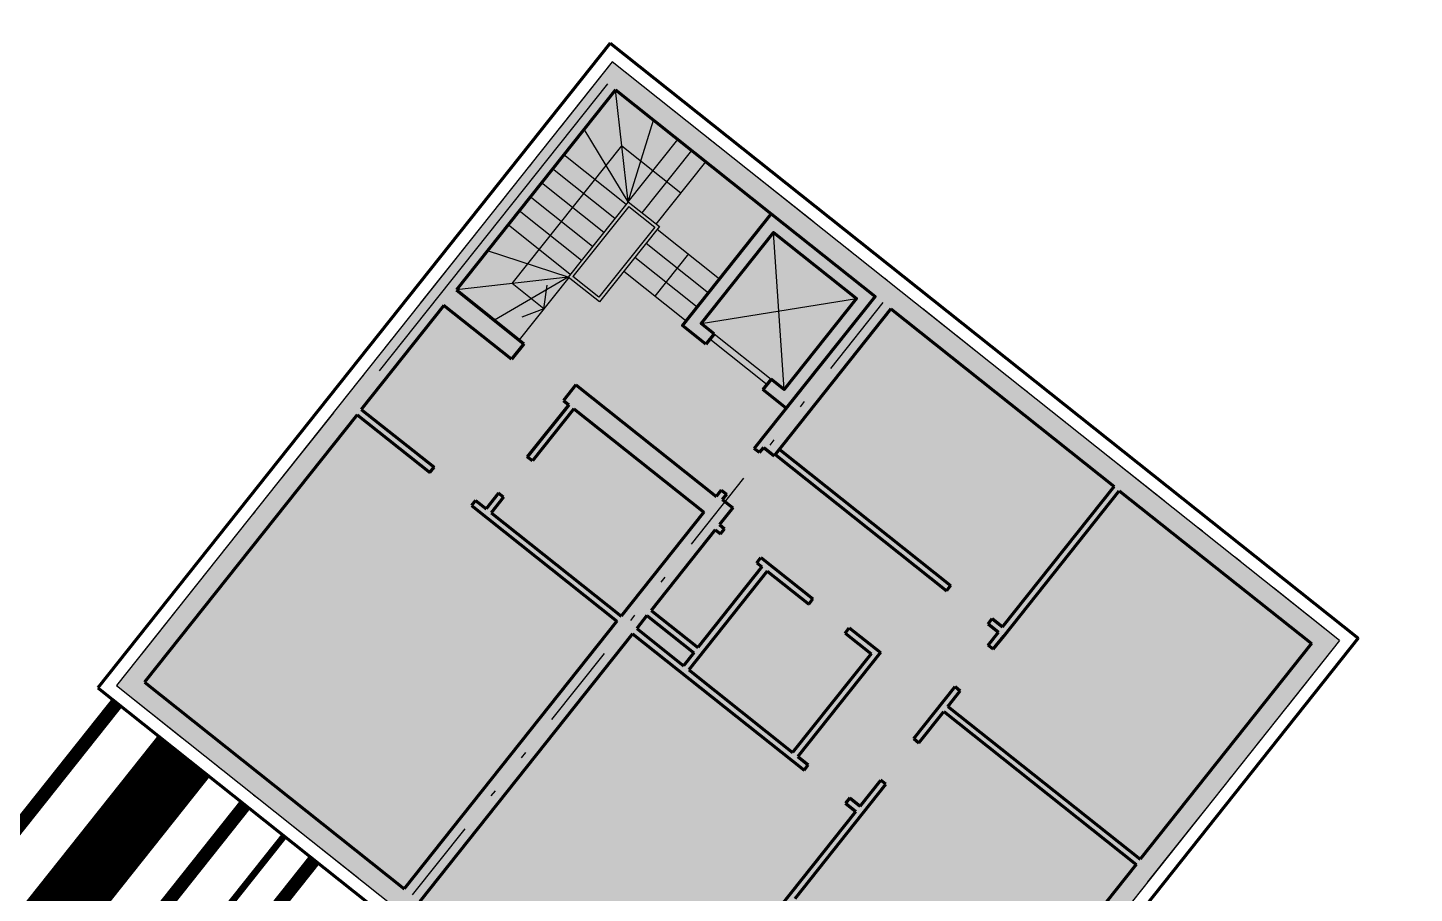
# Model space of a CAD drawing. Header units: metres. Extents: x -664657 to -643449, y -1076720 to -1062383.
# Drawn here: x -657606.62 to -657585.73, y -1068260.28 to -1068247.24 of the extents above; entities that cross this region are included whole.
import ezdxf

# ---------------------------------------------------------------- set-up
doc = ezdxf.new("R2010")
doc.units = ezdxf.units.M
doc.header["$LTSCALE"] = 0.1
doc.linetypes.add('DIVIDE', pattern=[31.75, 12.7, -6.35, 0, -6.35, 0, -6.35])
doc.layers.add('AA_THER_silná', color=1, linetype='Continuous', lineweight=70)
for name, color, linetype in [('AA_THER_slabá', 4, 'Continuous'), ('AA_THER_srafy', 52, 'Continuous'), ('AA_THER_ZELEŇ', 53, 'Continuous'), ('AA_THER_čerchovaná', 84, 'DIVIDE')]:
    doc.layers.add(name, color=color, linetype=linetype)

msp = doc.modelspace()

# ---------------------------------------------------------------- hatches: boundary and pattern name
at = {"layer": 'AA_THER_srafy'}
h = msp.add_hatch(color=31, dxfattribs=at)
h.dxf.hatch_style = 1
h.paths.add_polyline_path([(-657572.565, -1068232.062), (-657597.613, -1068212.147), (-657603.837, -1068219.975), (-657578.789, -1068239.89)])
h.paths.add_polyline_path([(-657597.613, -1068212.147), (-657572.565, -1068232.062), (-657571.321, -1068230.497), (-657602.631, -1068205.603), (-657610.099, -1068214.996), (-657603.837, -1068219.975)])
h.paths.add_polyline_path([(-657615.039, -1068234.064), (-657621.301, -1068229.085), (-657628.769, -1068238.478), (-657622.507, -1068243.457)])
h.paths.add_polyline_path([(-657607.211, -1068240.288), (-657615.039, -1068234.064), (-657622.507, -1068243.457), (-657614.679, -1068249.681)])
h.paths.add_polyline_path([(-657586.86, -1068256.468), (-657597.818, -1068247.756), (-657605.287, -1068257.149), (-657594.328, -1068265.861)], flags=16)
h.paths.add_polyline_path([(-657633.709, -1068257.547), (-657639.971, -1068252.568), (-657647.439, -1068261.961), (-657641.177, -1068266.939)])
h.paths.add_polyline_path([(-657605.53, -1068279.951), (-657633.709, -1068257.547), (-657641.177, -1068266.939), (-657612.998, -1068289.344)])
h.paths.add_polyline_path([(-657652.623, -1068281.335), (-657659.886, -1068277.616), (-657667.504, -1068287.197), (-657637.241, -1068302.695), (-657634.702, -1068299.501), (-657657.701, -1068287.723)])
h.paths.add_polyline_path([(-657629.624, -1068293.114), (-657652.623, -1068281.335), (-657657.701, -1068287.723), (-657634.702, -1068299.501)])
h.paths.add_polyline_path([(-657547.838, -1068249.167), (-657557.231, -1068241.699), (-657558.476, -1068243.264), (-657550.649, -1068249.488), (-657603.228, -1068315.619), (-657612.307, -1068310.97), (-657614.846, -1068314.164), (-657603.952, -1068319.743)])
h.paths.add_polyline_path([(-657550.649, -1068249.488), (-657558.476, -1068243.264), (-657612.307, -1068310.97), (-657603.228, -1068315.619)], flags=17)

# ---------------------------------------------------------------- linework, layer by layer
at = {"layer": 'AA_THER_silná'}
for p, q in [((-657597.85, -1068247.475), (-657605.568, -1068257.181)), ((-657597.85, -1068247.475), (-657586.579, -1068256.436)), ((-657597.77, -1068248.177), (-657600.166, -1068251.191)), ((-657597.77, -1068248.177), (-657595.422, -1068250.044)), ((-657595.422, -1068250.044), (-657596.76, -1068251.727)), ((-657600.166, -1068251.191), (-657599.149, -1068252)), ((-657593.857, -1068251.289), (-657595.677, -1068253.578)), ((-657600.353, -1068251.426), (-657601.598, -1068252.991)), ((-657599.335, -1068252.235), (-657600.353, -1068251.426)), ((-657593.622, -1068251.476), (-657595.38, -1068253.687)), ((-657593.622, -1068251.476), (-657590.256, -1068254.152)), ((-657599.149, -1068252), (-657599.335, -1068252.235)), ((-657596.283, -1068251.851), (-657596.408, -1068252.007)), ((-657598.366, -1068252.622), (-657598.553, -1068252.857)), ((-657598.366, -1068252.622), (-657596.253, -1068254.302)), ((-657595.422, -1068252.535), (-657595.547, -1068252.692)), ((-657598.553, -1068252.857), (-657598.474, -1068252.919)), ((-657601.66, -1068253.069), (-657604.865, -1068257.1)), ((-657601.66, -1068253.069), (-657600.564, -1068253.941)), ((-657601.598, -1068252.991), (-657600.502, -1068253.862)), ((-657598.474, -1068252.919), (-657599.097, -1068253.702)), ((-657598.396, -1068252.981), (-657599.018, -1068253.764)), ((-657598.396, -1068252.981), (-657596.439, -1068254.537)), ((-657599.018, -1068253.764), (-657599.097, -1068253.702)), ((-657595.599, -1068253.641), (-657595.677, -1068253.578)), ((-657595.599, -1068253.641), (-657595.536, -1068253.562)), ((-657595.536, -1068253.562), (-657595.38, -1068253.687)), ((-657595.364, -1068253.667), (-657592.781, -1068255.721)), ((-657595.302, -1068253.589), (-657592.719, -1068255.643)), ((-657600.564, -1068253.941), (-657600.502, -1068253.862)), ((-657599.532, -1068254.25), (-657599.719, -1068254.485)), ((-657599.454, -1068254.312), (-657599.641, -1068254.547)), ((-657599.454, -1068254.312), (-657599.532, -1068254.25)), ((-657596.175, -1068254.205), (-657596.253, -1068254.302)), ((-657596.175, -1068254.205), (-657596.097, -1068254.267)), ((-657596.097, -1068254.267), (-657596.159, -1068254.345)), ((-657591.936, -1068256.265), (-657590.256, -1068254.152)), ((-657591.92, -1068256.406), (-657590.178, -1068254.214)), ((-657590.178, -1068254.214), (-657587.281, -1068256.517)), ((-657599.876, -1068254.36), (-657599.938, -1068254.438)), ((-657599.938, -1068254.438), (-657597.746, -1068256.181)), ((-657599.876, -1068254.36), (-657599.719, -1068254.485)), ((-657596.439, -1068254.537), (-657597.684, -1068256.103)), ((-657596.002, -1068254.47), (-657596.204, -1068254.724)), ((-657596.159, -1068254.345), (-657596.002, -1068254.47)), ((-657599.641, -1068254.547), (-657597.684, -1068256.103)), ((-657596.204, -1068254.724), (-657596.126, -1068254.786)), ((-657596.267, -1068254.802), (-657597.231, -1068256.016)), ((-657596.267, -1068254.802), (-657596.188, -1068254.865)), ((-657596.188, -1068254.865), (-657596.126, -1068254.786)), ((-657595.562, -1068255.362), (-657596.527, -1068256.576)), ((-657595.64, -1068255.3), (-657595.578, -1068255.222)), ((-657595.64, -1068255.3), (-657595.562, -1068255.362)), ((-657595.578, -1068255.222), (-657594.796, -1068255.844)), ((-657595.484, -1068255.425), (-657596.666, -1068256.912)), ((-657595.484, -1068255.425), (-657594.858, -1068255.922)), ((-657592.719, -1068255.643), (-657592.781, -1068255.721)), ((-657594.858, -1068255.922), (-657594.796, -1068255.844)), ((-657597.746, -1068256.181), (-657600.951, -1068260.212)), ((-657597.294, -1068256.094), (-657597.449, -1068256.289)), ((-657597.294, -1068256.094), (-657596.589, -1068256.654)), ((-657597.231, -1068256.016), (-657596.527, -1068256.576)), ((-657592.155, -1068256.219), (-657592.093, -1068256.141)), ((-657592.093, -1068256.141), (-657591.936, -1068256.265)), ((-657597.511, -1068256.368), (-657600.716, -1068260.399)), ((-657597.511, -1068256.368), (-657594.928, -1068258.421)), ((-657597.449, -1068256.289), (-657596.745, -1068256.85)), ((-657594.31, -1068256.358), (-657594.248, -1068256.28)), ((-657594.31, -1068256.358), (-657593.918, -1068256.669)), ((-657594.248, -1068256.28), (-657593.778, -1068256.653)), ((-657592.155, -1068256.219), (-657591.998, -1068256.343)), ((-657592.154, -1068256.539), (-657591.998, -1068256.343)), ((-657592.076, -1068256.601), (-657591.92, -1068256.406)), ((-657586.579, -1068256.436), (-657594.296, -1068266.142)), ((-657592.076, -1068256.601), (-657592.154, -1068256.539)), ((-657587.281, -1068256.517), (-657589.864, -1068259.765)), ((-657596.589, -1068256.654), (-657596.745, -1068256.85)), ((-657593.918, -1068256.669), (-657595.101, -1068258.157)), ((-657593.778, -1068256.653), (-657595.023, -1068258.219)), ((-657596.666, -1068256.912), (-657595.101, -1068258.157)), ((-657605.568, -1068257.181), (-657594.296, -1068266.142)), ((-657604.865, -1068257.1), (-657600.951, -1068260.212)), ((-657593.274, -1068257.948), (-657592.652, -1068257.165)), ((-657592.76, -1068257.462), (-657592.574, -1068257.227)), ((-657592.652, -1068257.165), (-657592.574, -1068257.227)), ((-657592.76, -1068257.462), (-657589.864, -1068259.765)), ((-657593.196, -1068258.01), (-657592.823, -1068257.541)), ((-657592.823, -1068257.541), (-657589.926, -1068259.843)), ((-657593.274, -1068257.948), (-657593.196, -1068258.01)), ((-657595.023, -1068258.219), (-657594.866, -1068258.343)), ((-657594.928, -1068258.421), (-657594.866, -1068258.343)), ((-657595.063, -1068260.358), (-657593.694, -1068258.636)), ((-657594.083, -1068258.966), (-657593.772, -1068258.574)), ((-657593.694, -1068258.636), (-657593.772, -1068258.574)), ((-657594.24, -1068258.841), (-657594.302, -1068258.919)), ((-657594.302, -1068258.919), (-657594.146, -1068259.044)), ((-657594.24, -1068258.841), (-657594.083, -1068258.966)), ((-657595.452, -1068260.688), (-657594.146, -1068259.044)), ((-657589.926, -1068259.843), (-657592.167, -1068262.661))]:
    msp.add_line(p, q, dxfattribs=at)
for points in [[(-657596.408, -1068252.007), (-657596.76, -1068251.727), (-657595.422, -1068250.044), (-657593.857, -1068251.289), (-657595.195, -1068252.972), (-657595.547, -1068252.692)], [(-657596.283, -1068251.851), (-657596.479, -1068251.695), (-657595.39, -1068250.325), (-657594.138, -1068251.321), (-657595.227, -1068252.691), (-657595.422, -1068252.535)]]:
    msp.add_lwpolyline(points, dxfattribs=at)
at = {"layer": 'AA_THER_slabá'}
for p, q in [((-657597.818, -1068247.756), (-657605.287, -1068257.149)), ((-657586.86, -1068256.468), (-657597.818, -1068247.756)), ((-657597.888, -1068248.084), (-657601.328, -1068252.411)), ((-657597.578, -1068249.863), (-657597.77, -1068248.177)), ((-657597.578, -1068249.863), (-657597.195, -1068248.635)), ((-657597.578, -1068249.863), (-657598.24, -1068248.768)), ((-657599.323, -1068251.095), (-657597.674, -1068249.02)), ((-657597.674, -1068249.02), (-657596.782, -1068249.73)), ((-657597.578, -1068249.863), (-657596.831, -1068248.924)), ((-657597.366, -1068250.031), (-657596.62, -1068249.092)), ((-657597.609, -1068249.902), (-657598.548, -1068249.156)), ((-657597.155, -1068250.199), (-657596.408, -1068249.26)), ((-657597.777, -1068250.114), (-657598.716, -1068249.367)), ((-657597.945, -1068250.325), (-657598.884, -1068249.578)), ((-657598.113, -1068250.536), (-657599.052, -1068249.79)), ((-657597.578, -1068249.863), (-657598.48, -1068250.998)), ((-657597.57, -1068249.934), (-657598.41, -1068250.99)), ((-657597.578, -1068249.863), (-657597.108, -1068250.237)), ((-657597.57, -1068249.934), (-657597.178, -1068250.245)), ((-657598.281, -1068250.748), (-657599.22, -1068250.001)), ((-657598.449, -1068250.959), (-657599.388, -1068250.212)), ((-657597.178, -1068250.245), (-657598.019, -1068251.301)), ((-657597.108, -1068250.237), (-657598.011, -1068251.372)), ((-657597.139, -1068250.276), (-657596.2, -1068251.023)), ((-657595.227, -1068252.691), (-657595.39, -1068250.325)), ((-657597.307, -1068250.487), (-657596.368, -1068251.234)), ((-657598.48, -1068250.998), (-657599.697, -1068250.6)), ((-657597.475, -1068250.699), (-657596.536, -1068251.445)), ((-657596.67, -1068250.649), (-657597.174, -1068251.283)), ((-657597.643, -1068250.91), (-657596.704, -1068251.657)), ((-657598.48, -1068250.998), (-657600.166, -1068251.191)), ((-657598.48, -1068250.998), (-657599.591, -1068251.648)), ((-657598.846, -1068251.474), (-657599.323, -1068251.095)), ((-657598.472, -1068251.004), (-657599.219, -1068251.944)), ((-657598.846, -1068251.474), (-657598.797, -1068251.121)), ((-657598.011, -1068251.372), (-657598.48, -1068250.998)), ((-657598.019, -1068251.301), (-657598.41, -1068250.99)), ((-657596.479, -1068251.695), (-657594.138, -1068251.321)), ((-657598.846, -1068251.474), (-657599.179, -1068251.601)), ((-657596.346, -1068251.929), (-657595.485, -1068252.613)), ((-657596.283, -1068251.851), (-657595.422, -1068252.535)), ((-657586.86, -1068256.468), (-657594.328, -1068265.861)), ((-657605.287, -1068257.149), (-657594.328, -1068265.861))]:
    msp.add_line(p, q, dxfattribs=at)
at = {"layer": 'AA_THER_ZELEŇ'}
for points, const_width in [([(-657605.28, -1068257.41), (-657608.765, -1068261.793)], 0.2), ([(-657604.272, -1068258.211), (-657607.757, -1068262.594)], 1), ([(-657603.349, -1068258.945), (-657609.604, -1068266.813)], 0.2), ([(-657602.76, -1068259.413), (-657609.016, -1068267.281)], 0.1), ([(-657602.306, -1068259.774), (-657608.562, -1068267.642)], 0.2)]:
    msp.add_lwpolyline(points, dxfattribs=dict(at, const_width=const_width))
at = {"layer": 'AA_THER_čerchovaná'}
for p, q in [((-657597.818, -1068247.756), (-657605.287, -1068257.149)), ((-657586.86, -1068256.468), (-657597.818, -1068247.756)), ((-657593.739, -1068251.382), (-657601.021, -1068260.54)), ((-657586.86, -1068256.468), (-657594.328, -1068265.861)), ((-657605.287, -1068257.149), (-657594.328, -1068265.861))]:
    msp.add_line(p, q, dxfattribs=at)

doc.saveas('drawing.dxf')
